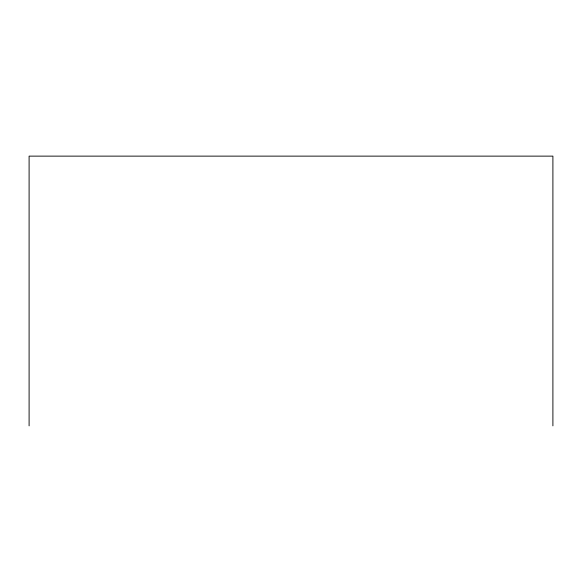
<?xml version="1.0" encoding="UTF-8"?>
<svg xmlns="http://www.w3.org/2000/svg" width="582" height="582" viewBox="0 0 582 582"><rect width="100%" height="100%" fill="white"/><g stroke="black" fill="none" stroke-linecap="round" stroke-linejoin="round"><path stroke-width="0.87" d="M552.9 425.871L552.9 156.129L29.1 156.129L29.1 425.871"/></g></svg>
